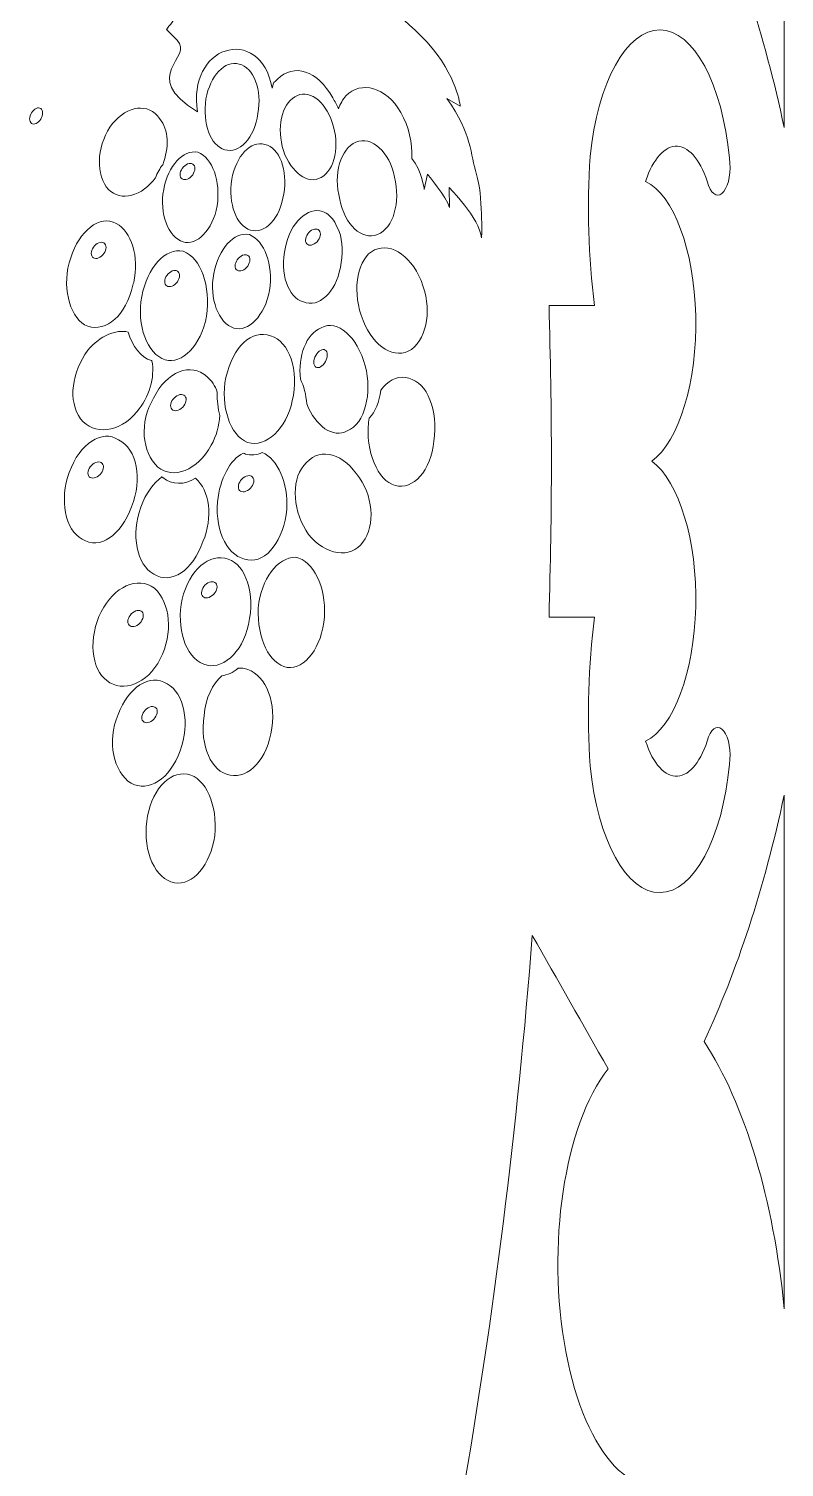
# Model space of a CAD drawing. Header units: millimetres. Extents: x -98 to 307, y -584 to 79.
# Drawn here: x -25.47 to -3.2, y -114.03 to -71.61 of the extents above; entities that cross this region are included whole.
import ezdxf

# ---------------------------------------------------------------- set-up
doc = ezdxf.new("R2010")
doc.units = ezdxf.units.MM
doc.header["$MEASUREMENT"] = 0
doc.layers.add('layer 1', color=7, linetype='Continuous')

msp = doc.modelspace()

# ---------------------------------------------------------------- linework, layer by layer
at = {"layer": 'layer 1', "lineweight": 9}
for points, knots in [([(-5.562, -67.2477), (-4.5871, -69.3215), (-3.7859, -71.7841), (-3.1978, -74.5148), (-3.1978, -74.5148), (-3.1978, -74.5148), (-3.1978, -59.3612), (-3.1978, -59.3612), (-3.1978, -59.3612), (-3.5114, -62.5882), (-4.3584, -65.4136), (-5.5621, -67.2477)], [0, 0, 0, 0, 0.25, 0.25, 0.25, 0.25, 0.5, 0.5, 0.5, 0.5, 1, 1, 1, 1]), ([(-7.0976, -84.3613), (-6.2921, -84.96), (-5.7626, -86.7198), (-5.8066, -88.6527), (-5.8066, -88.6527), (-5.8506, -90.5857), (-6.457, -92.2105), (-7.2855, -92.6152), (-7.2855, -92.6152), (-7.0635, -93.2889), (-6.7121, -93.6746), (-6.3432, -93.6495), (-6.3432, -93.6495), (-5.9742, -93.6245), (-5.6335, -93.1918), (-5.4295, -92.489), (-5.4295, -92.489), (-5.3151, -92.1951), (-5.1262, -92.1245), (-4.9767, -92.3196), (-4.9767, -92.3196), (-4.8273, -92.5147), (-4.7581, -92.9223), (-4.8108, -93.2967), (-4.8108, -93.2967), (-5.0206, -95.4979), (-5.8708, -97.0716), (-6.8568, -97.0837), (-6.8568, -97.0837), (-7.8428, -97.0959), (-8.7004, -95.5431), (-8.9206, -93.3471), (-8.9206, -93.3471), (-9.0139, -91.8784), (-8.9687, -90.3808), (-8.7879, -88.9552), (-8.7879, -88.9552), (-8.7879, -88.9552), (-10.1315, -88.9552), (-10.1315, -88.9552), (-10.1315, -88.9552), (-10.0891, -87.4257), (-10.065, -85.8938), (-10.0592, -84.3613), (-10.0592, -84.3613), (-10.065, -82.8288), (-10.0891, -81.2969), (-10.1315, -79.7674), (-10.1315, -79.7674), (-10.1315, -79.7674), (-8.7879, -79.7674), (-8.7879, -79.7674), (-8.7879, -79.7674), (-8.9687, -78.3417), (-9.0139, -76.8442), (-8.9206, -75.3755), (-8.9206, -75.3755), (-8.7004, -73.1795), (-7.8428, -71.6267), (-6.8568, -71.6389), (-6.8568, -71.6389), (-5.8708, -71.651), (-5.0206, -73.2247), (-4.8108, -75.4259), (-4.8108, -75.4259), (-4.7581, -75.8003), (-4.8273, -76.2079), (-4.9767, -76.403), (-4.9767, -76.403), (-5.1262, -76.5981), (-5.3151, -76.5274), (-5.4295, -76.2336), (-5.4295, -76.2336), (-5.6335, -75.5308), (-5.9742, -75.0981), (-6.3432, -75.0731), (-6.3432, -75.0731), (-6.7121, -75.048), (-7.0635, -75.4337), (-7.2855, -76.1075), (-7.2855, -76.1075), (-6.457, -76.5121), (-5.8506, -78.1369), (-5.8066, -80.0699), (-5.8066, -80.0699), (-5.7626, -82.0028), (-6.2921, -83.7625), (-7.0976, -84.3613)], [0, 0, 0, 0, 0.0434783, 0.0434783, 0.0434783, 0.0434783, 0.0869565, 0.0869565, 0.0869565, 0.0869565, 0.1304348, 0.1304348, 0.1304348, 0.1304348, 0.173913, 0.173913, 0.173913, 0.173913, 0.2173913, 0.2173913, 0.2173913, 0.2173913, 0.2608696, 0.2608696, 0.2608696, 0.2608696, 0.3043478, 0.3043478, 0.3043478, 0.3043478, 0.3478261, 0.3478261, 0.3478261, 0.3478261, 0.3913043, 0.3913043, 0.3913043, 0.3913043, 0.4347826, 0.4347826, 0.4347826, 0.4347826, 0.4782609, 0.4782609, 0.4782609, 0.4782609, 0.5217391, 0.5217391, 0.5217391, 0.5217391, 0.5652174, 0.5652174, 0.5652174, 0.5652174, 0.6086957, 0.6086957, 0.6086957, 0.6086957, 0.6521739, 0.6521739, 0.6521739, 0.6521739, 0.6956522, 0.6956522, 0.6956522, 0.6956522, 0.7391304, 0.7391304, 0.7391304, 0.7391304, 0.7826087, 0.7826087, 0.7826087, 0.7826087, 0.826087, 0.826087, 0.826087, 0.826087, 0.8695652, 0.8695652, 0.8695652, 0.8695652, 0.9130435, 0.9130435, 0.9130435, 0.9130435, 1, 1, 1, 1]), ([(-5.562, -101.4749), (-4.5871, -99.4011), (-3.7859, -96.9385), (-3.1978, -94.2078), (-3.1978, -94.2078), (-3.1978, -94.2078), (-3.1978, -109.3614), (-3.1978, -109.3614), (-3.1978, -109.3614), (-3.5114, -106.1344), (-4.3584, -103.3089), (-5.5621, -101.4749)], [0, 0, 0, 0, 0.25, 0.25, 0.25, 0.25, 0.5, 0.5, 0.5, 0.5, 1, 1, 1, 1]), ([(-10.5335, -116.7711), (-11.1236, -123.2841), (-13.5408, -128.1007), (-16.4452, -128.5511), (-16.4452, -128.5511), (-14.9321, -124.428), (-13.6717, -119.8536), (-12.6989, -114.9537), (-12.6989, -114.9537), (-11.7604, -109.5949), (-11.0653, -104.0301), (-10.6243, -98.3469), (-10.6243, -98.3469), (-9.8789, -99.6566), (-9.1342, -100.9685), (-8.3903, -102.2826), (-8.3903, -102.2826), (-9.6802, -103.9175), (-10.2195, -107.5176), (-9.6384, -110.6156), (-9.6384, -110.6156), (-9.0573, -113.7135), (-7.5444, -115.3042), (-6.1365, -114.2974), (-6.1365, -114.2974), (-6.4299, -118.3861), (-7.5874, -121.8806), (-9.2299, -123.6366), (-9.2299, -123.6366), (-8.8483, -120.9249), (-9.4061, -117.9872), (-10.5335, -116.7711)], [0, 0, 0, 0, 0.1111111, 0.1111111, 0.1111111, 0.1111111, 0.2222222, 0.2222222, 0.2222222, 0.2222222, 0.3333333, 0.3333333, 0.3333333, 0.3333333, 0.4444444, 0.4444444, 0.4444444, 0.4444444, 0.5555556, 0.5555556, 0.5555556, 0.5555556, 0.6666667, 0.6666667, 0.6666667, 0.6666667, 0.7777778, 0.7777778, 0.7777778, 0.7777778, 1, 1, 1, 1])]:
    msp.add_open_spline(points, degree=3, knots=knots, dxfattribs=at)
at = {"layer": 'layer 1', "color": 250, "lineweight": 9}
for points, knots in [([(-18.9132, -69.9034), (-19.2326, -69.8278), (-19.9243, -69.8749), (-20.2572, -70.2248), (-20.2572, -70.2248), (-20.6215, -70.6455), (-21.4128, -71.6278), (-21.4128, -71.6278), (-21.4128, -71.6278), (-21.4128, -71.6278), (-21.0954, -71.9445), (-21.0954, -71.9445), (-21.0954, -71.9445), (-20.5756, -72.463), (-22.2553, -72.9694), (-20.4942, -74.0538), (-20.4942, -74.0538), (-20.6472, -73.1004), (-20.2144, -72.4367), (-19.684, -72.2623), (-19.684, -72.2623), (-19.1085, -72.0729), (-18.4647, -72.4053), (-18.2925, -73.3624), (-18.2925, -73.3624), (-18.2475, -73.1318), (-18.269, -73.2288), (-18.1357, -73.0949), (-18.1357, -73.0949), (-17.6569, -72.6144), (-16.9571, -72.8275), (-16.5093, -73.6426), (-16.5093, -73.6426), (-16.4434, -73.7448), (-16.3865, -73.8524), (-16.339, -73.963), (-16.339, -73.963), (-16.2856, -73.8177), (-16.2127, -73.6878), (-16.1202, -73.5809), (-16.1202, -73.5809), (-15.6733, -73.1332), (-14.942, -73.3135), (-14.5037, -74.0717), (-14.5037, -74.0717), (-14.2634, -74.4877), (-14.1542, -74.9828), (-14.1767, -75.4283), (-14.1767, -75.4283), (-13.8734, -75.7939), (-13.8121, -76.3463), (-13.8121, -76.3463), (-13.8121, -76.3463), (-13.8121, -76.3463), (-13.7156, -75.8939), (-13.7156, -75.8939), (-13.7156, -75.8939), (-13.7156, -75.8939), (-13.1634, -76.5543), (-13.0624, -76.882), (-13.0624, -76.882), (-13.0624, -76.882), (-13.0788, -76.2858), (-13.0788, -76.2858), (-13.0788, -76.2858), (-13.0788, -76.2858), (-12.1776, -77.1925), (-12.1198, -77.7752), (-12.1198, -77.7752), (-12.1198, -77.7752), (-12.0796, -76.4985), (-12.2711, -75.8997), (-12.2711, -75.8997), (-12.4626, -75.301), (-12.3861, -74.7347), (-13.1418, -73.6598), (-13.1418, -73.6598), (-13.1418, -73.6598), (-12.7514, -73.8922), (-12.7514, -73.8922), (-12.7514, -73.8922), (-12.7514, -73.8922), (-12.8173, -73.0114), (-13.7381, -71.9912), (-13.7381, -71.9912), (-14.6496, -71.0275), (-15.5229, -70.5328), (-15.5229, -70.5328), (-15.5229, -70.5328), (-16.0913, -69.8362), (-16.7268, -70.1486), (-16.8694, -69.8326), (-16.8694, -69.8326), (-16.9719, -69.7461), (-18.2594, -69.3874), (-18.6137, -69.865), (-18.6137, -69.865), (-18.8538, -70.2445), (-18.9132, -69.9034), (-18.9132, -69.9034)], [0, 0, 0, 0, 0.0384615, 0.0384615, 0.0384615, 0.0384615, 0.0769231, 0.0769231, 0.0769231, 0.0769231, 0.1153846, 0.1153846, 0.1153846, 0.1153846, 0.1538462, 0.1538462, 0.1538462, 0.1538462, 0.1923077, 0.1923077, 0.1923077, 0.1923077, 0.2307692, 0.2307692, 0.2307692, 0.2307692, 0.2692308, 0.2692308, 0.2692308, 0.2692308, 0.3076923, 0.3076923, 0.3076923, 0.3076923, 0.3461538, 0.3461538, 0.3461538, 0.3461538, 0.3846154, 0.3846154, 0.3846154, 0.3846154, 0.4230769, 0.4230769, 0.4230769, 0.4230769, 0.4615385, 0.4615385, 0.4615385, 0.4615385, 0.5, 0.5, 0.5, 0.5, 0.5384615, 0.5384615, 0.5384615, 0.5384615, 0.5769231, 0.5769231, 0.5769231, 0.5769231, 0.6153846, 0.6153846, 0.6153846, 0.6153846, 0.6538462, 0.6538462, 0.6538462, 0.6538462, 0.6923077, 0.6923077, 0.6923077, 0.6923077, 0.7307692, 0.7307692, 0.7307692, 0.7307692, 0.7692308, 0.7692308, 0.7692308, 0.7692308, 0.8076923, 0.8076923, 0.8076923, 0.8076923, 0.8461538, 0.8461538, 0.8461538, 0.8461538, 0.8846154, 0.8846154, 0.8846154, 0.8846154, 0.9230769, 0.9230769, 0.9230769, 0.9230769, 1, 1, 1, 1]), ([(-19.6933, -75.1743), (-19.2689, -75.3028), (-18.812, -74.8321), (-18.714, -74.1049), (-18.714, -74.1049), (-18.5835, -73.4208), (-18.8444, -72.7362), (-19.2689, -72.6505), (-19.2689, -72.6505), (-19.6933, -72.5224), (-20.1177, -72.9928), (-20.2482, -73.6773), (-20.2482, -73.6773), (-20.3461, -74.4045), (-20.1177, -75.0459), (-19.6933, -75.1743)], [0, 0, 0, 0, 0.2, 0.2, 0.2, 0.2, 0.4, 0.4, 0.4, 0.4, 0.6, 0.6, 0.6, 0.6, 1, 1, 1, 1]), ([(-16.848, -75.992), (-16.446, -75.7727), (-16.2834, -75.0415), (-16.527, -74.3756), (-16.527, -74.3756), (-16.7252, -73.7196), (-17.2415, -73.3624), (-17.6245, -73.6167), (-17.6245, -73.6167), (-18.0264, -73.8364), (-18.1624, -74.5427), (-17.9644, -75.1988), (-17.9644, -75.1988), (-17.7208, -75.8643), (-17.2498, -76.2117), (-16.848, -75.992)], [0, 0, 0, 0, 0.2, 0.2, 0.2, 0.2, 0.4, 0.4, 0.4, 0.4, 0.6, 0.6, 0.6, 0.6, 1, 1, 1, 1]), ([(-23.1842, -76.2712), (-22.8548, -76.7024), (-22.2332, -76.6065), (-21.7942, -76.0792), (-21.7942, -76.0792), (-21.7743, -76.0555), (-21.7554, -76.0314), (-21.7371, -76.0063), (-21.7371, -76.0063), (-21.6773, -75.8585), (-21.6044, -75.7268), (-21.5218, -75.6155), (-21.5218, -75.6155), (-21.3303, -75.1342), (-21.3403, -74.5774), (-21.6111, -74.2578), (-21.6111, -74.2578), (-21.9405, -73.7787), (-22.5621, -73.8743), (-23.0014, -74.4019), (-23.0014, -74.4019), (-23.4402, -74.977), (-23.5131, -75.7917), (-23.1842, -76.2712)], [0, 0, 0, 0, 0.1428571, 0.1428571, 0.1428571, 0.1428571, 0.2857143, 0.2857143, 0.2857143, 0.2857143, 0.4285714, 0.4285714, 0.4285714, 0.4285714, 0.5714286, 0.5714286, 0.5714286, 0.5714286, 0.7142857, 0.7142857, 0.7142857, 0.7142857, 1, 1, 1, 1]), ([(-25.3248, -74.0064), (-25.2273, -73.9149), (-25.1163, -73.9178), (-25.0767, -74.0123), (-25.0767, -74.0123), (-25.0372, -74.1071), (-25.0843, -74.2582), (-25.1819, -74.3498), (-25.1819, -74.3498), (-25.2794, -74.4414), (-25.3907, -74.4388), (-25.43, -74.344), (-25.43, -74.344), (-25.4695, -74.2491), (-25.4224, -74.098), (-25.3248, -74.0064)], [0, 0, 0, 0, 0.2, 0.2, 0.2, 0.2, 0.4, 0.4, 0.4, 0.4, 0.6, 0.6, 0.6, 0.6, 1, 1, 1, 1]), ([(-18.9331, -77.5431), (-18.5087, -77.6716), (-18.0518, -77.2012), (-17.9538, -76.474), (-17.9538, -76.474), (-17.8233, -75.7895), (-18.0843, -75.105), (-18.5087, -75.0196), (-18.5087, -75.0196), (-18.9331, -74.8912), (-19.3575, -75.3619), (-19.488, -76.046), (-19.488, -76.046), (-19.586, -76.7732), (-19.3575, -77.4151), (-18.9331, -77.5431)], [0, 0, 0, 0, 0.2, 0.2, 0.2, 0.2, 0.4, 0.4, 0.4, 0.4, 0.6, 0.6, 0.6, 0.6, 1, 1, 1, 1]), ([(-15.1862, -77.6716), (-14.7206, -77.4836), (-14.5057, -76.7327), (-14.6847, -75.9818), (-14.6847, -75.9818), (-14.828, -75.2309), (-15.3652, -74.7613), (-15.831, -74.9492), (-15.831, -74.9492), (-16.2606, -75.1371), (-16.5115, -75.888), (-16.2965, -76.639), (-16.2965, -76.639), (-16.1533, -77.3899), (-15.6517, -77.8591), (-15.1862, -77.6716)], [0, 0, 0, 0, 0.2, 0.2, 0.2, 0.2, 0.4, 0.4, 0.4, 0.4, 0.6, 0.6, 0.6, 0.6, 1, 1, 1, 1]), ([(-20.9213, -77.8887), (-20.5184, -78.0207), (-20.048, -77.5366), (-19.9137, -76.8323), (-19.9137, -76.8323), (-19.8128, -76.084), (-20.048, -75.4239), (-20.4846, -75.2477), (-20.4846, -75.2477), (-20.9213, -75.1598), (-21.3579, -75.6439), (-21.4922, -76.3482), (-21.4922, -76.3482), (-21.6268, -77.0524), (-21.3579, -77.7566), (-20.9213, -77.8887)], [0, 0, 0, 0, 0.2, 0.2, 0.2, 0.2, 0.4, 0.4, 0.4, 0.4, 0.6, 0.6, 0.6, 0.6, 1, 1, 1, 1]), ([(-20.8724, -75.6454), (-20.7606, -75.5538), (-20.6334, -75.5564), (-20.5881, -75.6509), (-20.5881, -75.6509), (-20.5428, -75.7457), (-20.5971, -75.8968), (-20.7086, -75.9884), (-20.7086, -75.9884), (-20.8204, -76.08), (-20.9479, -76.0774), (-20.9929, -75.9825), (-20.9929, -75.9825), (-21.0383, -75.888), (-20.9843, -75.7366), (-20.8724, -75.6454)], [0, 0, 0, 0, 0.2, 0.2, 0.2, 0.2, 0.4, 0.4, 0.4, 0.4, 0.6, 0.6, 0.6, 0.6, 1, 1, 1, 1]), ([(-23.8248, -80.3359), (-23.2956, -80.6026), (-22.6852, -80.1761), (-22.441, -79.3226), (-22.441, -79.3226), (-22.4323, -79.2967), (-22.4243, -79.2708), (-22.4166, -79.2445), (-22.4166, -79.2445), (-22.4047, -79.1927), (-22.3915, -79.1424), (-22.3768, -79.0927), (-22.3768, -79.0927), (-22.2023, -78.3207), (-22.4442, -77.592), (-22.8889, -77.3494), (-22.8889, -77.3494), (-23.3773, -77.0826), (-23.9877, -77.5628), (-24.2319, -78.3626), (-24.2319, -78.3626), (-24.5169, -79.1628), (-24.2727, -80.0692), (-23.8248, -80.3359)], [0, 0, 0, 0, 0.1428571, 0.1428571, 0.1428571, 0.1428571, 0.2857143, 0.2857143, 0.2857143, 0.2857143, 0.4285714, 0.4285714, 0.4285714, 0.4285714, 0.5714286, 0.5714286, 0.5714286, 0.5714286, 0.7142857, 0.7142857, 0.7142857, 0.7142857, 1, 1, 1, 1]), ([(-17.3736, -79.6638), (-16.9164, -79.848), (-16.4245, -79.3876), (-16.2837, -78.6505), (-16.2837, -78.6505), (-16.1948, -78.2528), (-16.214, -77.8788), (-16.3149, -77.5833), (-16.3149, -77.5833), (-16.3651, -77.5004), (-16.4093, -77.4078), (-16.4466, -77.3078), (-16.4466, -77.3078), (-16.5424, -77.1604), (-16.6661, -77.0509), (-16.811, -76.9925), (-16.811, -76.9925), (-17.2328, -76.8542), (-17.7601, -77.3147), (-17.9005, -78.0518), (-17.9005, -78.0518), (-18.0766, -78.8348), (-17.8305, -79.5259), (-17.3736, -79.6638)], [0, 0, 0, 0, 0.1428571, 0.1428571, 0.1428571, 0.1428571, 0.2857143, 0.2857143, 0.2857143, 0.2857143, 0.4285714, 0.4285714, 0.4285714, 0.4285714, 0.5714286, 0.5714286, 0.5714286, 0.5714286, 0.7142857, 0.7142857, 0.7142857, 0.7142857, 1, 1, 1, 1]), ([(-19.4208, -80.4315), (-19.0006, -80.569), (-18.5106, -80.0644), (-18.3705, -79.3303), (-18.3705, -79.3303), (-18.2655, -78.5502), (-18.5106, -77.8617), (-18.9656, -77.6781), (-18.9656, -77.6781), (-19.4208, -77.5865), (-19.8761, -78.0912), (-20.0162, -78.8253), (-20.0162, -78.8253), (-20.1563, -79.5594), (-19.8761, -80.2939), (-19.4208, -80.4315)], [0, 0, 0, 0, 0.2, 0.2, 0.2, 0.2, 0.4, 0.4, 0.4, 0.4, 0.6, 0.6, 0.6, 0.6, 1, 1, 1, 1]), ([(-17.174, -77.5792), (-17.0622, -77.4877), (-16.935, -77.4902), (-16.8897, -77.5851), (-16.8897, -77.5851), (-16.8447, -77.68), (-16.8987, -77.831), (-17.0105, -77.9226), (-17.0105, -77.9226), (-17.1223, -78.0142), (-17.2496, -78.0116), (-17.2948, -77.9168), (-17.2948, -77.9168), (-17.3398, -77.8219), (-17.2859, -77.6708), (-17.174, -77.5792)], [0, 0, 0, 0, 0.2, 0.2, 0.2, 0.2, 0.4, 0.4, 0.4, 0.4, 0.6, 0.6, 0.6, 0.6, 1, 1, 1, 1]), ([(-23.4917, -77.9708), (-23.3798, -77.8792), (-23.2526, -77.8817), (-23.2073, -77.9766), (-23.2073, -77.9766), (-23.162, -78.0711), (-23.216, -78.2222), (-23.3278, -78.3137), (-23.3278, -78.3137), (-23.4396, -78.4053), (-23.5671, -78.4028), (-23.6121, -78.3079), (-23.6121, -78.3079), (-23.6574, -78.2134), (-23.6034, -78.062), (-23.4917, -77.9708)], [0, 0, 0, 0, 0.2, 0.2, 0.2, 0.2, 0.4, 0.4, 0.4, 0.4, 0.6, 0.6, 0.6, 0.6, 1, 1, 1, 1]), ([(-14.1896, -81.0616), (-13.7012, -80.6884), (-13.5791, -79.8349), (-13.9049, -79.0351), (-13.9049, -79.0351), (-14.2303, -78.2349), (-14.8816, -77.8617), (-15.3699, -78.1817), (-15.3699, -78.1817), (-15.8175, -78.5017), (-15.9399, -79.4084), (-15.6141, -80.2082), (-15.6141, -80.2082), (-15.2887, -81.0083), (-14.6779, -81.3816), (-14.1896, -81.0616)], [0, 0, 0, 0, 0.2, 0.2, 0.2, 0.2, 0.4, 0.4, 0.4, 0.4, 0.6, 0.6, 0.6, 0.6, 1, 1, 1, 1]), ([(-21.4466, -81.3667), (-20.9582, -81.5265), (-20.3882, -80.9398), (-20.2257, -80.0867), (-20.2257, -80.0867), (-20.1036, -79.18), (-20.3882, -78.3798), (-20.9174, -78.1667), (-20.9174, -78.1667), (-21.4466, -78.0598), (-21.9758, -78.6465), (-22.1387, -79.5), (-22.1387, -79.5), (-22.3012, -80.3534), (-21.9758, -81.2065), (-21.4466, -81.3667)], [0, 0, 0, 0, 0.2, 0.2, 0.2, 0.2, 0.4, 0.4, 0.4, 0.4, 0.6, 0.6, 0.6, 0.6, 1, 1, 1, 1]), ([(-19.2505, -78.3386), (-19.1387, -78.247), (-19.0115, -78.2495), (-18.9662, -78.3444), (-18.9662, -78.3444), (-18.9209, -78.4393), (-18.9752, -78.5903), (-19.0867, -78.6819), (-19.0867, -78.6819), (-19.1985, -78.7735), (-19.3261, -78.7709), (-19.371, -78.6761), (-19.371, -78.6761), (-19.4164, -78.5812), (-19.3624, -78.4301), (-19.2505, -78.3386)], [0, 0, 0, 0, 0.2, 0.2, 0.2, 0.2, 0.4, 0.4, 0.4, 0.4, 0.6, 0.6, 0.6, 0.6, 1, 1, 1, 1]), ([(-21.3251, -78.8008), (-21.2133, -78.7093), (-21.0861, -78.7118), (-21.0408, -78.8067), (-21.0408, -78.8067), (-20.9958, -78.9016), (-21.0498, -79.0526), (-21.1616, -79.1442), (-21.1616, -79.1442), (-21.2734, -79.2358), (-21.4007, -79.2329), (-21.4459, -79.1384), (-21.4459, -79.1384), (-21.4909, -79.0435), (-21.437, -78.8924), (-21.3251, -78.8008)], [0, 0, 0, 0, 0.2, 0.2, 0.2, 0.2, 0.4, 0.4, 0.4, 0.4, 0.6, 0.6, 0.6, 0.6, 1, 1, 1, 1]), ([(-16.0781, -83.4643), (-15.549, -83.2509), (-15.3452, -82.3445), (-15.549, -81.5443), (-15.549, -81.5443), (-15.7931, -80.6909), (-16.3628, -80.1575), (-16.8515, -80.4242), (-16.8515, -80.4242), (-17.2919, -80.6019), (-17.5349, -81.2608), (-17.4628, -81.9381), (-17.4628, -81.9381), (-17.3591, -82.1398), (-17.2942, -82.3923), (-17.2769, -82.6715), (-17.2769, -82.6715), (-17.014, -83.3271), (-16.5006, -83.6949), (-16.0781, -83.4643)], [0, 0, 0, 0, 0.1666667, 0.1666667, 0.1666667, 0.1666667, 0.3333333, 0.3333333, 0.3333333, 0.3333333, 0.5, 0.5, 0.5, 0.5, 0.6666667, 0.6666667, 0.6666667, 0.6666667, 1, 1, 1, 1]), ([(-23.9422, -83.1137), (-23.5592, -83.5939), (-22.7934, -83.5406), (-22.2829, -82.9002), (-22.2829, -82.9002), (-21.9154, -82.4784), (-21.7465, -81.8906), (-21.8388, -81.3955), (-21.8388, -81.3955), (-21.8388, -81.3955), (-21.8489, -81.3926), (-21.8489, -81.3926), (-21.8489, -81.3926), (-22.1694, -81.2999), (-22.4182, -80.9751), (-22.5382, -80.5519), (-22.5382, -80.5519), (-22.9087, -80.4676), (-23.3574, -80.6566), (-23.7295, -81.0872), (-23.7295, -81.0872), (-24.1975, -81.7272), (-24.325, -82.5802), (-23.9422, -83.1137)], [0, 0, 0, 0, 0.1428571, 0.1428571, 0.1428571, 0.1428571, 0.2857143, 0.2857143, 0.2857143, 0.2857143, 0.4285714, 0.4285714, 0.4285714, 0.4285714, 0.5714286, 0.5714286, 0.5714286, 0.5714286, 0.7142857, 0.7142857, 0.7142857, 0.7142857, 1, 1, 1, 1]), ([(-19.0207, -83.811), (-18.4676, -83.9708), (-17.872, -83.3841), (-17.7017, -82.5842), (-17.7017, -82.5842), (-17.4891, -81.6775), (-17.787, -80.8241), (-18.3399, -80.6643), (-18.3399, -80.6643), (-18.8931, -80.4508), (-19.4463, -80.9843), (-19.6593, -81.891), (-19.6593, -81.891), (-19.8292, -82.7441), (-19.5316, -83.5975), (-19.0207, -83.811)], [0, 0, 0, 0, 0.2, 0.2, 0.2, 0.2, 0.4, 0.4, 0.4, 0.4, 0.6, 0.6, 0.6, 0.6, 1, 1, 1, 1]), ([(-21.6638, -84.5312), (-21.196, -84.9045), (-20.5151, -84.6381), (-20.0896, -83.8912), (-20.0896, -83.8912), (-19.9404, -83.6216), (-19.8561, -83.3114), (-19.836, -83.0115), (-19.836, -83.0115), (-19.8937, -82.8021), (-19.9219, -82.5686), (-19.9142, -82.3263), (-19.9142, -82.3263), (-19.9784, -82.1358), (-20.0792, -81.9745), (-20.2172, -81.8647), (-20.2172, -81.8647), (-20.6851, -81.4382), (-21.4085, -81.7045), (-21.7915, -82.5047), (-21.7915, -82.5047), (-22.2171, -83.198), (-22.1321, -84.1047), (-21.6638, -84.5312)], [0, 0, 0, 0, 0.1428571, 0.1428571, 0.1428571, 0.1428571, 0.2857143, 0.2857143, 0.2857143, 0.2857143, 0.4285714, 0.4285714, 0.4285714, 0.4285714, 0.5714286, 0.5714286, 0.5714286, 0.5714286, 0.7142857, 0.7142857, 0.7142857, 0.7142857, 1, 1, 1, 1]), ([(-16.9797, -81.1955), (-16.8893, -81.0696), (-16.766, -81.0295), (-16.7036, -81.1058), (-16.7036, -81.1058), (-16.6414, -81.1824), (-16.6642, -81.3466), (-16.7544, -81.4725), (-16.7544, -81.4725), (-16.8447, -81.5987), (-16.9681, -81.6389), (-17.0304, -81.5622), (-17.0304, -81.5622), (-17.0927, -81.4856), (-17.0699, -81.3214), (-16.9797, -81.1955)], [0, 0, 0, 0, 0.2, 0.2, 0.2, 0.2, 0.4, 0.4, 0.4, 0.4, 0.6, 0.6, 0.6, 0.6, 1, 1, 1, 1]), ([(-14.5693, -85.095), (-14.0401, -85.1482), (-13.5518, -84.5082), (-13.511, -83.6015), (-13.511, -83.6015), (-13.4297, -82.6948), (-13.7959, -81.9483), (-14.3659, -81.895), (-14.3659, -81.895), (-14.6349, -81.8406), (-14.8932, -81.9935), (-15.093, -82.2686), (-15.093, -82.2686), (-15.1351, -82.6043), (-15.2498, -82.9017), (-15.4301, -83.0929), (-15.4301, -83.0929), (-15.4451, -83.1717), (-15.457, -83.2527), (-15.4648, -83.3348), (-15.4648, -83.3348), (-15.5055, -84.2415), (-15.0985, -85.0417), (-14.5693, -85.095)], [0, 0, 0, 0, 0.1428571, 0.1428571, 0.1428571, 0.1428571, 0.2857143, 0.2857143, 0.2857143, 0.2857143, 0.4285714, 0.4285714, 0.4285714, 0.4285714, 0.5714286, 0.5714286, 0.5714286, 0.5714286, 0.7142857, 0.7142857, 0.7142857, 0.7142857, 1, 1, 1, 1]), ([(-21.1445, -82.4606), (-21.0277, -82.369), (-20.8947, -82.3715), (-20.8473, -82.4664), (-20.8473, -82.4664), (-20.8, -82.5613), (-20.8564, -82.7123), (-20.9733, -82.8039), (-20.9733, -82.8039), (-21.0901, -82.8955), (-21.2235, -82.8929), (-21.2706, -82.7981), (-21.2706, -82.7981), (-21.3179, -82.7032), (-21.2614, -82.5521), (-21.1445, -82.4606)], [0, 0, 0, 0, 0.2, 0.2, 0.2, 0.2, 0.4, 0.4, 0.4, 0.4, 0.6, 0.6, 0.6, 0.6, 1, 1, 1, 1]), ([(-23.8915, -86.6614), (-23.3809, -86.9817), (-22.7427, -86.5548), (-22.4448, -85.7017), (-22.4448, -85.7017), (-22.1042, -84.9016), (-22.2745, -83.9949), (-22.8277, -83.7281), (-22.8277, -83.7281), (-23.2956, -83.4081), (-23.9764, -83.835), (-24.2743, -84.6881), (-24.2743, -84.6881), (-24.5723, -85.4883), (-24.402, -86.395), (-23.8915, -86.6614)], [0, 0, 0, 0, 0.2, 0.2, 0.2, 0.2, 0.4, 0.4, 0.4, 0.4, 0.6, 0.6, 0.6, 0.6, 1, 1, 1, 1]), ([(-15.6183, -86.75), (-15.2473, -86.2531), (-15.3073, -85.3515), (-15.8115, -84.7279), (-15.8115, -84.7279), (-16.2892, -84.0635), (-16.961, -83.9514), (-17.3585, -84.4893), (-17.3585, -84.4893), (-17.761, -84.9519), (-17.6695, -85.8878), (-17.2229, -86.518), (-17.2229, -86.518), (-16.7191, -87.1415), (-15.9898, -87.247), (-15.6183, -86.75)], [0, 0, 0, 0, 0.2, 0.2, 0.2, 0.2, 0.4, 0.4, 0.4, 0.4, 0.6, 0.6, 0.6, 0.6, 1, 1, 1, 1]), ([(-23.5818, -84.448), (-23.4645, -84.3564), (-23.3315, -84.359), (-23.2842, -84.4539), (-23.2842, -84.4539), (-23.2371, -84.5487), (-23.2936, -84.6998), (-23.4105, -84.7914), (-23.4105, -84.7914), (-23.5274, -84.883), (-23.6604, -84.88), (-23.7077, -84.7855), (-23.7077, -84.7855), (-23.7551, -84.6907), (-23.6983, -84.5396), (-23.5818, -84.448)], [0, 0, 0, 0, 0.2, 0.2, 0.2, 0.2, 0.4, 0.4, 0.4, 0.4, 0.6, 0.6, 0.6, 0.6, 1, 1, 1, 1]), ([(-19.0103, -87.2649), (-18.4571, -87.3718), (-17.9462, -86.6782), (-17.8613, -85.7714), (-17.8613, -85.7714), (-17.8233, -85.0085), (-18.1256, -84.2886), (-18.5854, -84.1065), (-18.5854, -84.1065), (-18.7467, -84.1788), (-18.917, -84.1985), (-19.0832, -84.1503), (-19.0832, -84.1503), (-19.1044, -84.1415), (-19.1248, -84.1317), (-19.145, -84.1207), (-19.145, -84.1207), (-19.531, -84.3079), (-19.8393, -84.872), (-19.9038, -85.5583), (-19.9038, -85.5583), (-19.9888, -86.4651), (-19.5632, -87.2116), (-19.0103, -87.2649)], [0, 0, 0, 0, 0.1428571, 0.1428571, 0.1428571, 0.1428571, 0.2857143, 0.2857143, 0.2857143, 0.2857143, 0.4285714, 0.4285714, 0.4285714, 0.4285714, 0.5714286, 0.5714286, 0.5714286, 0.5714286, 0.7142857, 0.7142857, 0.7142857, 0.7142857, 1, 1, 1, 1]), ([(-21.7824, -87.6907), (-21.2718, -88.0107), (-20.6337, -87.5838), (-20.3357, -86.7303), (-20.3357, -86.7303), (-20.0318, -86.0163), (-20.1352, -85.2172), (-20.5545, -84.8644), (-20.5545, -84.8644), (-20.8853, -85.0621), (-21.2393, -85.0669), (-21.5181, -84.8447), (-21.5181, -84.8447), (-21.5261, -84.837), (-21.5342, -84.8297), (-21.5423, -84.822), (-21.5423, -84.822), (-21.7938, -85.0001), (-22.0233, -85.3099), (-22.1657, -85.7171), (-22.1657, -85.7171), (-22.4632, -86.5172), (-22.2933, -87.424), (-21.7824, -87.6907)], [0, 0, 0, 0, 0.1428571, 0.1428571, 0.1428571, 0.1428571, 0.2857143, 0.2857143, 0.2857143, 0.2857143, 0.4285714, 0.4285714, 0.4285714, 0.4285714, 0.5714286, 0.5714286, 0.5714286, 0.5714286, 0.7142857, 0.7142857, 0.7142857, 0.7142857, 1, 1, 1, 1]), ([(-19.148, -84.8527), (-19.0311, -84.7611), (-18.8978, -84.764), (-18.8508, -84.8585), (-18.8508, -84.8585), (-18.8035, -84.9534), (-18.8599, -85.1044), (-18.9767, -85.196), (-18.9767, -85.196), (-19.0936, -85.2876), (-19.2266, -85.2851), (-19.274, -85.1902), (-19.274, -85.1902), (-19.3214, -85.0953), (-19.2649, -84.9443), (-19.148, -84.8527)], [0, 0, 0, 0, 0.2, 0.2, 0.2, 0.2, 0.4, 0.4, 0.4, 0.4, 0.6, 0.6, 0.6, 0.6, 1, 1, 1, 1]), ([(-20.3123, -90.3448), (-19.8017, -90.5579), (-19.1631, -90.0248), (-18.9932, -89.1713), (-18.9932, -89.1713), (-18.7803, -88.2646), (-19.0782, -87.4112), (-19.5887, -87.2514), (-19.5887, -87.2514), (-20.142, -87.0379), (-20.7378, -87.5714), (-20.9504, -88.4244), (-20.9504, -88.4244), (-21.1207, -89.2779), (-20.8654, -90.1313), (-20.3123, -90.3448)], [0, 0, 0, 0, 0.2, 0.2, 0.2, 0.2, 0.4, 0.4, 0.4, 0.4, 0.6, 0.6, 0.6, 0.6, 1, 1, 1, 1]), ([(-17.8491, -90.4444), (-17.3199, -90.498), (-16.8316, -89.858), (-16.7499, -88.9513), (-16.7499, -88.9513), (-16.7094, -88.0446), (-17.0758, -87.2977), (-17.6046, -87.1912), (-17.6046, -87.1912), (-18.1337, -87.1912), (-18.6224, -87.8312), (-18.7037, -88.6846), (-18.7037, -88.6846), (-18.7445, -89.5913), (-18.3779, -90.3379), (-17.8491, -90.4444)], [0, 0, 0, 0, 0.2, 0.2, 0.2, 0.2, 0.4, 0.4, 0.4, 0.4, 0.6, 0.6, 0.6, 0.6, 1, 1, 1, 1]), ([(-23.166, -90.829), (-22.6977, -91.2022), (-21.9745, -90.9355), (-21.5913, -90.189), (-21.5913, -90.189), (-21.2084, -89.4421), (-21.2937, -88.5357), (-21.7616, -88.1088), (-21.7616, -88.1088), (-22.2721, -87.7356), (-22.953, -88.0556), (-23.3359, -88.8021), (-23.3359, -88.8021), (-23.7188, -89.549), (-23.6338, -90.509), (-23.166, -90.829)], [0, 0, 0, 0, 0.2, 0.2, 0.2, 0.2, 0.4, 0.4, 0.4, 0.4, 0.6, 0.6, 0.6, 0.6, 1, 1, 1, 1]), ([(-20.2343, -87.9811), (-20.1174, -87.8895), (-19.9844, -87.8921), (-19.937, -87.987), (-19.937, -87.987), (-19.8897, -88.0818), (-19.9461, -88.2329), (-20.063, -88.3245), (-20.063, -88.3245), (-20.1799, -88.4161), (-20.3133, -88.4131), (-20.3603, -88.3186), (-20.3603, -88.3186), (-20.4076, -88.2238), (-20.3512, -88.0727), (-20.2343, -87.9811)], [0, 0, 0, 0, 0.2, 0.2, 0.2, 0.2, 0.4, 0.4, 0.4, 0.4, 0.6, 0.6, 0.6, 0.6, 1, 1, 1, 1]), ([(-22.4072, -88.8276), (-22.2903, -88.7361), (-22.1572, -88.7386), (-22.1099, -88.8335), (-22.1099, -88.8335), (-22.0625, -88.9283), (-22.1189, -89.0794), (-22.2358, -89.171), (-22.2358, -89.171), (-22.3528, -89.2622), (-22.4858, -89.2596), (-22.5331, -89.1651), (-22.5331, -89.1651), (-22.5805, -89.0703), (-22.5241, -88.9192), (-22.4072, -88.8276)], [0, 0, 0, 0, 0.2, 0.2, 0.2, 0.2, 0.4, 0.4, 0.4, 0.4, 0.6, 0.6, 0.6, 0.6, 1, 1, 1, 1]), ([(-22.4542, -93.8578), (-21.9437, -94.1245), (-21.3054, -93.7513), (-21.0075, -92.8978), (-21.0075, -92.8978), (-20.7096, -92.098), (-20.8799, -91.1913), (-21.3904, -90.9246), (-21.3904, -90.9246), (-21.9009, -90.6046), (-22.5392, -91.0311), (-22.8371, -91.8313), (-22.8371, -91.8313), (-23.1777, -92.6311), (-22.9647, -93.5378), (-22.4542, -93.8578)], [0, 0, 0, 0, 0.2, 0.2, 0.2, 0.2, 0.4, 0.4, 0.4, 0.4, 0.6, 0.6, 0.6, 0.6, 1, 1, 1, 1]), ([(-19.5367, -93.6214), (-18.9834, -93.7279), (-18.4303, -93.1416), (-18.3026, -92.2348), (-18.3026, -92.2348), (-18.175, -91.3281), (-18.5582, -90.5812), (-19.1111, -90.4747), (-19.1111, -90.4747), (-19.1743, -90.4623), (-19.2377, -90.4594), (-19.2998, -90.4648), (-19.2998, -90.4648), (-19.4503, -90.5925), (-19.6159, -90.6703), (-19.7802, -90.6859), (-19.7802, -90.6859), (-20.0499, -90.9246), (-20.2538, -91.3398), (-20.3025, -91.8612), (-20.3025, -91.8612), (-20.4301, -92.7679), (-20.0898, -93.5148), (-19.5367, -93.6214)], [0, 0, 0, 0, 0.1428571, 0.1428571, 0.1428571, 0.1428571, 0.2857143, 0.2857143, 0.2857143, 0.2857143, 0.4285714, 0.4285714, 0.4285714, 0.4285714, 0.5714286, 0.5714286, 0.5714286, 0.5714286, 0.7142857, 0.7142857, 0.7142857, 0.7142857, 1, 1, 1, 1]), ([(-21.996, -91.6613), (-21.8791, -91.5697), (-21.7461, -91.5726), (-21.6988, -91.6671), (-21.6988, -91.6671), (-21.6514, -91.762), (-21.7078, -91.913), (-21.8247, -92.0046), (-21.8247, -92.0046), (-21.9416, -92.0962), (-22.0749, -92.0936), (-22.122, -91.9988), (-22.122, -91.9988), (-22.1694, -91.9039), (-22.113, -91.7528), (-21.996, -91.6613)], [0, 0, 0, 0, 0.2, 0.2, 0.2, 0.2, 0.4, 0.4, 0.4, 0.4, 0.6, 0.6, 0.6, 0.6, 1, 1, 1, 1]), ([(-21.1779, -96.7914), (-20.6246, -96.898), (-20.1141, -96.258), (-19.9864, -95.4045), (-19.9864, -95.4045), (-19.9011, -94.4978), (-20.2417, -93.698), (-20.7949, -93.5911), (-20.7949, -93.5911), (-21.3478, -93.4845), (-21.9009, -94.1245), (-21.9863, -94.978), (-21.9863, -94.978), (-22.114, -95.8847), (-21.731, -96.6845), (-21.1779, -96.7914)], [0, 0, 0, 0, 0.2, 0.2, 0.2, 0.2, 0.4, 0.4, 0.4, 0.4, 0.6, 0.6, 0.6, 0.6, 1, 1, 1, 1])]:
    msp.add_open_spline(points, degree=3, knots=knots, dxfattribs=at)

doc.saveas('drawing.dxf')
